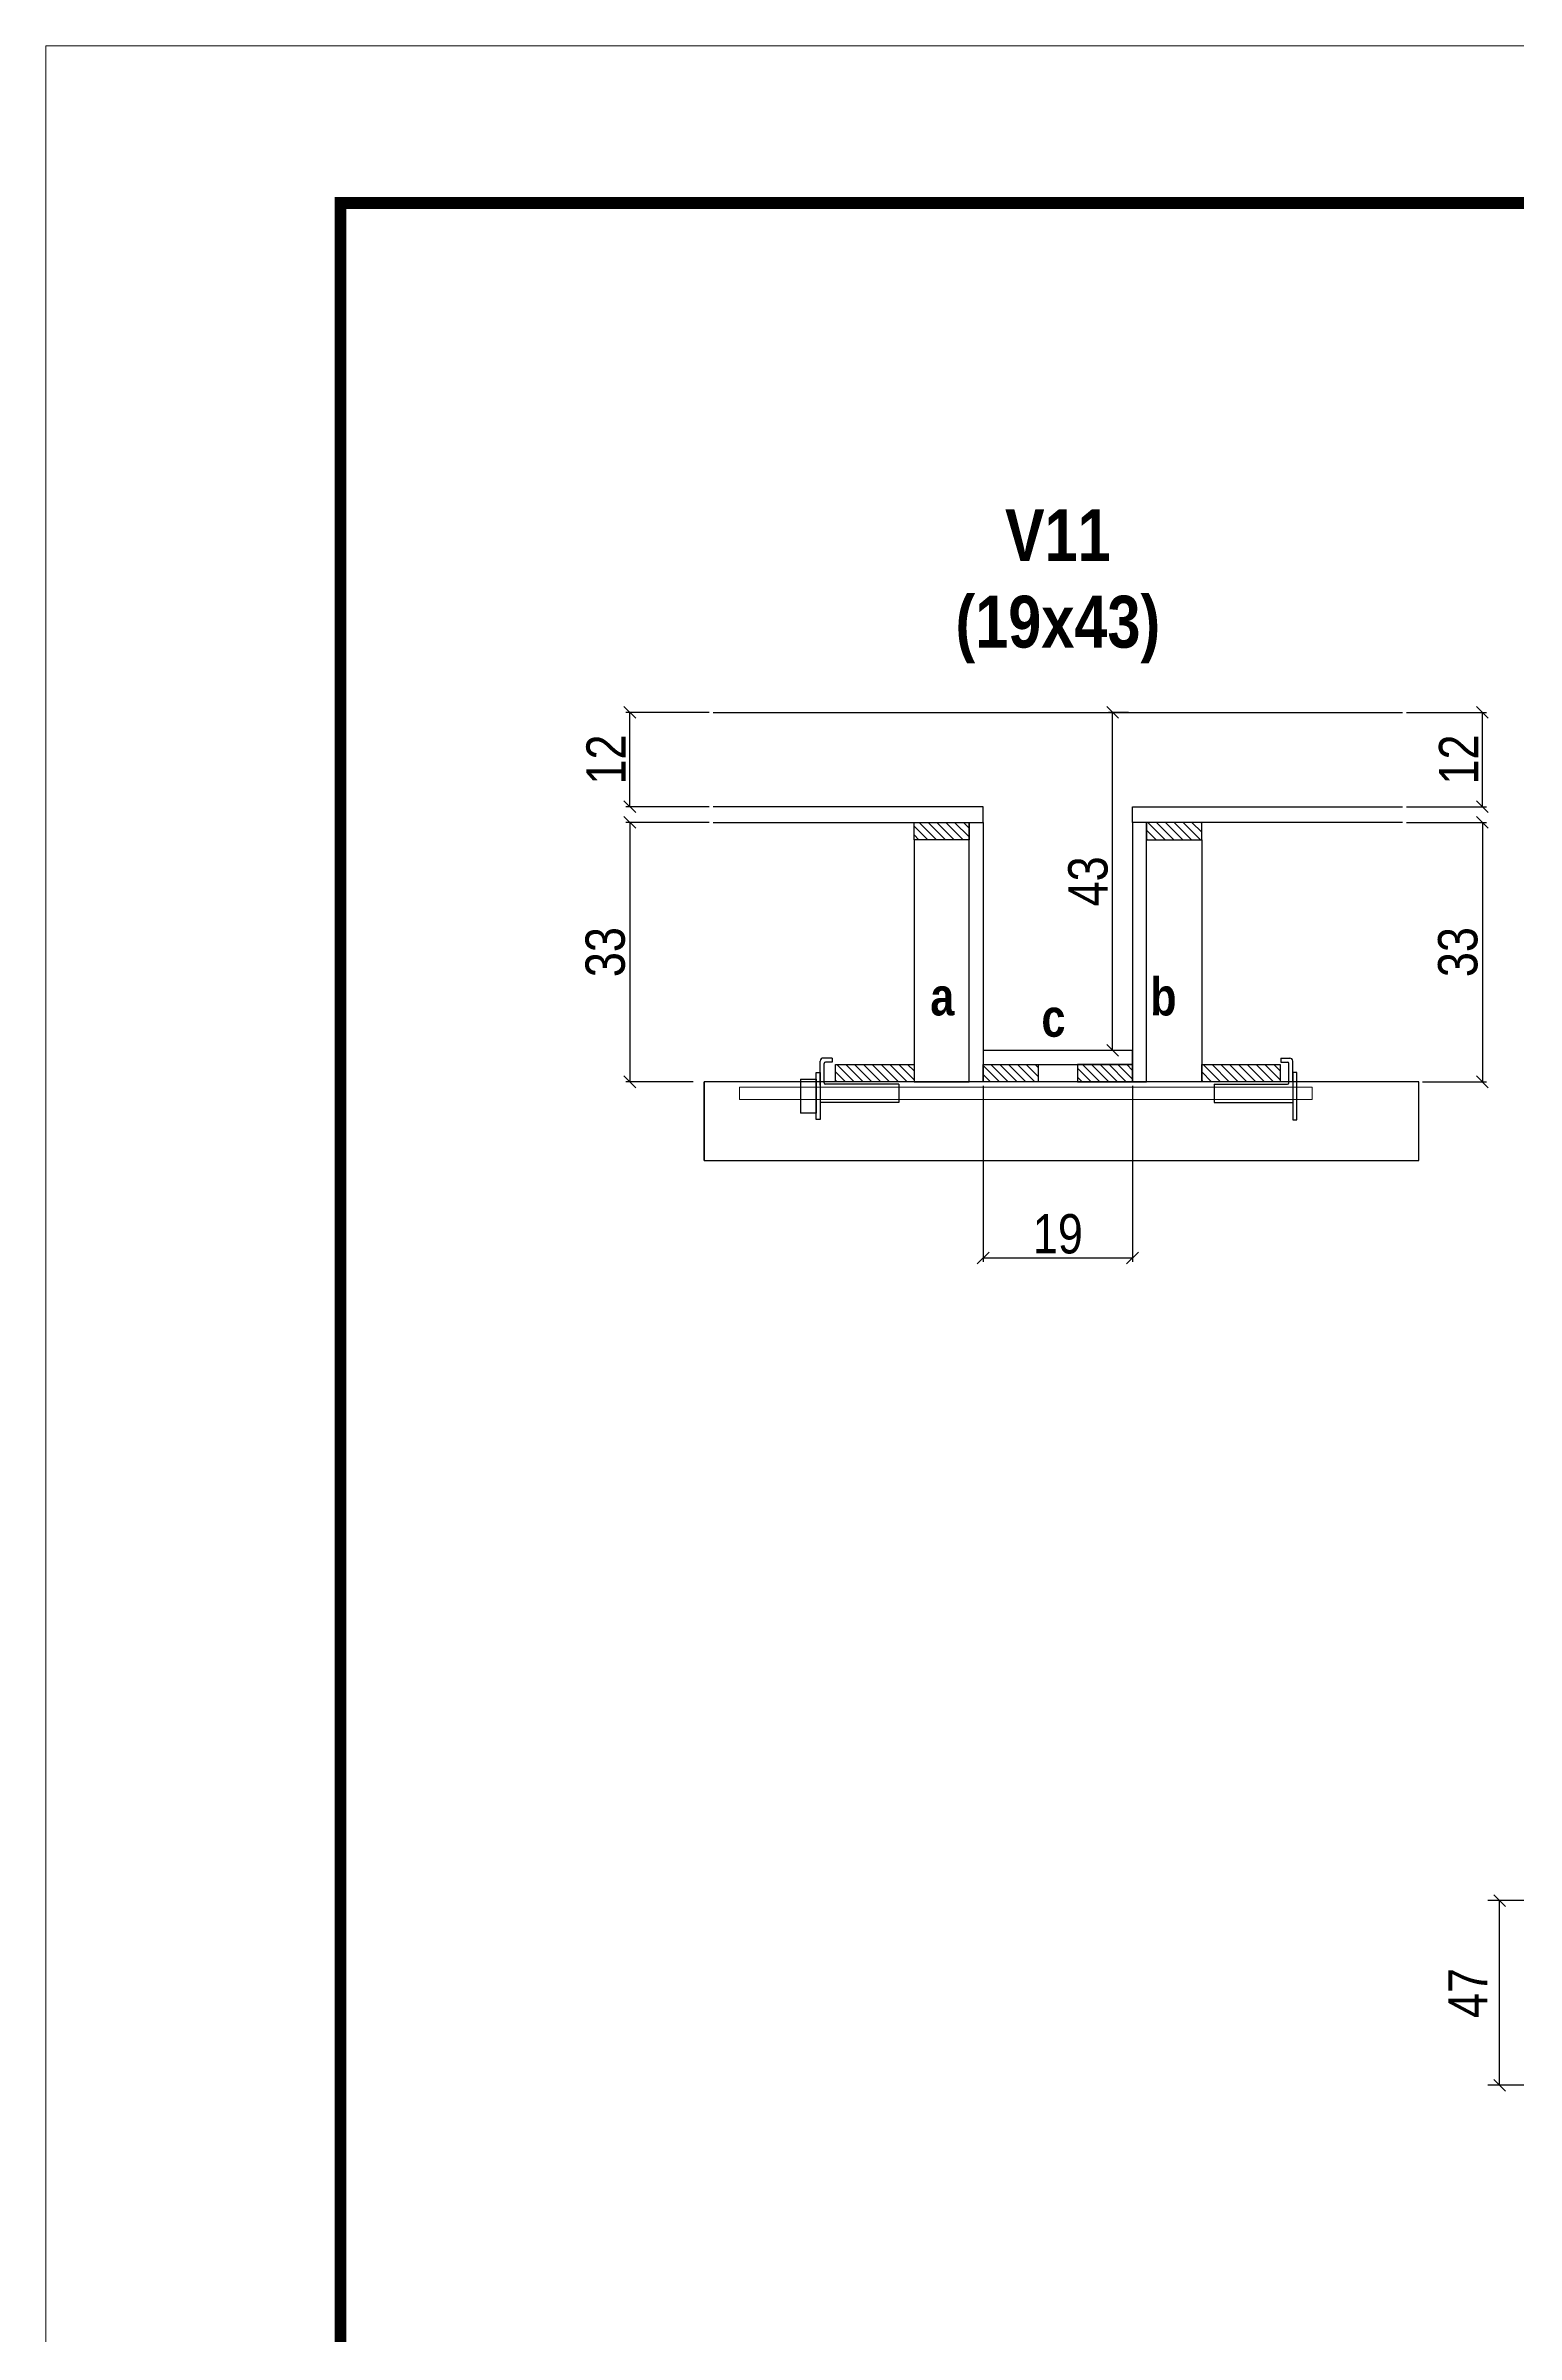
# Model space of a CAD drawing. Extents: x 3330 to 22105, y 1197 to 30204.
# Drawn here: x 6513 to 6887, y 25785 to 26367 of the extents above; entities that cross this region are included whole.
import ezdxf

# ---------------------------------------------------------------- set-up
doc = ezdxf.new("R2010")
doc.units = 0
doc.linetypes.add('DASHED', pattern=[0.75, 0.5, -0.25])
for name, color, linetype in [('barrote', 251, 'Continuous'), ('COTA', 241, 'Continuous'), ('detalhes', 4, 'Continuous'), ('NOMENCLATURA', 7, 'Continuous'), ('Painéis', 200, 'Continuous'), ('presilha', 1, 'Continuous'), ('SARR_2.2x10', 60, 'Continuous'), ('SARR_2.2x7', 40, 'Continuous'), ('SARR_3.5x7', 81, 'Continuous')]:
    doc.layers.add(name, color=color, linetype=linetype)
for name, color, linetype, lineweight in [('CONCRETO', 251, 'Continuous', 25), ('Folhas', 255, 'Continuous', 9), ('SARRAFO DE PRESSAO', 251, 'DASHED', 9), ('SCO-___-LAJ', 2, 'Continuous', 0)]:
    doc.layers.add(name, color=color, linetype=linetype, lineweight=lineweight)
doc.styles.add('COTA TECNICA', font='techl___.ttf', dxfattribs={"height": 10})
doc.styles.add('COTA TECNICA 2X', font='techl___.ttf', dxfattribs={"height": 10})
doc.styles.add('TECNICA', font='techb___.ttf', dxfattribs={"height": 10})
doc.dimstyles.new('PAINEL', dxfattribs={"dimtxt": 10, "dimasz": 3, "dimexe": 3, "dimexo": 3, "dimgap": 3, "dimtad": 1, "dimdec": 1, "dimzin": 12, "dimdsep": 46, "dimtxsty": 'COTA TECNICA', "dimblk1": 'OBLIQUE', "dimblk2": 'OBLIQUE', "dimsah": 1, "dimcen": 0.9, "dimclrd": 4, "dimclre": 4, "dimclrt": 240, "dimadec": 1, "dimazin": 3, "dimtfac": 1, "dimtdec": 1, "dimtmove": 0, "dimatfit": 3, "dimfxl": 1, "dimtolj": 1, "dimtzin": 12, "dimarcsym": 0})
doc.dimstyles.new('SECAO', dxfattribs={"dimscale": 0.333333, "dimtxt": 5, "dimasz": 9, "dimexe": 3, "dimexo": 3, "dimgap": 3, "dimtad": 1, "dimdec": 1, "dimlfac": 0.5, "dimzin": 12, "dimdsep": 46, "dimtxsty": 'COTA TECNICA 2X', "dimblk1": 'OBLIQUE', "dimblk2": 'OBLIQUE', "dimsah": 1, "dimcen": 0.9, "dimclrd": 4, "dimclre": 4, "dimclrt": 240, "dimadec": 1, "dimazin": 3, "dimtfac": 1, "dimtdec": 1, "dimtmove": 0, "dimatfit": 3, "dimfxl": 1, "dimtolj": 1, "dimtzin": 12, "dimarcsym": 0})

# ---------------------------------------------------------------- blocks, each defined once
blk = doc.blocks.new('9999999999')
at = {"layer": 'Folhas'}
blk.add_lwpolyline([(98138.98, 34190.21), (99623.98, 34190.21), (99623.98, 35240.21), (98138.98, 35240.21)], close=True, dxfattribs=at)
at = {"layer": 'Folhas', "color": 30, "const_width": 3}
blk.add_lwpolyline([(98213.98, 34230.21), (99583.98, 34230.21), (99583.98, 35200.21), (98213.98, 35200.21)], close=True, dxfattribs=at)
blk = doc.blocks.new('PRESILHA METÁLICA 1')
at = {"layer": 'presilha'}
for p, q in [((7.5, 10.64), (7.5, 19.86)), ((12, 21), (8.64, 21)), ((9, 11.57), (9, 18.93)), ((12, 19.5), (9.57, 19.5)), ((12, 21), (12, 19.5)), ((0, 13), (6, 13)), ((0, 13), (0, 0)), ((6, 15.5), (7.5, 15.5)), ((6, -2.5), (6, 15.5)), ((6, 13), (6, 0)), ((7.5, 15.5), (7.5, -2.5)), ((37.5, 11), (9.57, 11)), ((37.5, 11), (37.5, 4.1)), ((6, 0), (0, 0)), ((37.5, 4.1), (7.5, 4.1)), ((7.5, -2.5), (6, -2.5))]:
    blk.add_line(p, q, dxfattribs=at)
for centre, radius, start, end in [((8.64, 19.86), 1.14, 90, 180), ((9.57, 18.93), 0.57, 90, 180), ((9.57, 11.57), 0.57, 180, 270)]:
    blk.add_arc(centre, radius, start, end, dxfattribs=at)
blk = doc.blocks.new('PRESILHA METÁLICA 2')
at = {"layer": 'presilha'}
for p, q in [((-5.25, 23.5), (-5.25, 22)), ((-5.25, 23.5), (-1.89, 23.5)), ((-5.25, 22), (-2.82, 22)), ((-2.25, 14.07), (-2.25, 21.43)), ((-0.75, 14.64), (-0.75, 22.36)), ((0.75, 18), (-0.75, 18)), ((-0.75, 18), (-0.75, 0)), ((0.75, 0), (0.75, 18)), ((-30.75, 13.5), (-30.75, 6.6)), ((-30.75, 13.5), (-2.82, 13.5)), ((-30.75, 6.6), (-0.75, 6.6)), ((-0.75, 0), (0.75, 0))]:
    blk.add_line(p, q, dxfattribs=at)
for centre, radius, start, end in [((-2.82, 21.43), 0.57, 0, 90), ((-1.89, 22.36), 1.14, 0, 90), ((-2.82, 14.07), 0.57, 270, 0)]:
    blk.add_arc(centre, radius, start, end, dxfattribs=at)
blk = doc.blocks.new('_Oblique')
at = {"color": 0, "linetype": 'ByBlock', "lineweight": -2}
blk.add_line((-0.5, -0.5), (0.5, 0.5), dxfattribs=at)
blk = doc.blocks.new('*D3224')
at = {"layer": 'COTA', "color": 4, "lineweight": -2, "transparency": 16777216}
for p, q in [((6859.49, 26169.78), (6879.84, 26169.78)), ((6878.84, 26169.78), (6878.84, 26103.78)), ((6863.6, 26103.78), (6879.84, 26103.78))]:
    blk.add_line(p, q, dxfattribs=at)
at = {"layer": 'Defpoints', "color": 0, "transparency": 16777216}
for p in [(6858.49, 26169.78), (6862.6, 26103.78), (6878.84, 26103.78)]:
    blk.add_point(p, dxfattribs=at)
at = {"layer": 'COTA', "color": 4, "lineweight": -2, "transparency": 16777216, "xscale": 3, "yscale": 3, "zscale": 3}
for p, rotation in [((6878.84, 26169.78), 90), ((6878.84, 26103.78), 270)]:
    blk.add_blockref('_Oblique', p, dxfattribs=dict(at, rotation=rotation))
at = {"layer": 'COTA', "color": 240, "transparency": 16777216, "insert": (6872.62, 26136.78), "char_height": 10, "attachment_point": 5, "rotation": 90, "style": 'COTA TECNICA 2X'}
blk.add_mtext('\\A1;33', dxfattribs=at)
blk = doc.blocks.new('*D3225')
at = {"layer": 'COTA', "color": 4, "lineweight": -2, "transparency": 16777216}
for p, q in [((6859.49, 26197.78), (6879.84, 26197.78)), ((6878.84, 26173.78), (6878.84, 26197.78)), ((6859.49, 26173.78), (6879.84, 26173.78))]:
    blk.add_line(p, q, dxfattribs=at)
at = {"layer": 'Defpoints', "color": 0, "transparency": 16777216}
for p in [(6858.49, 26197.78), (6878.84, 26197.78), (6858.49, 26173.78)]:
    blk.add_point(p, dxfattribs=at)
at = {"layer": 'COTA', "color": 4, "lineweight": -2, "transparency": 16777216, "xscale": 3, "yscale": 3, "zscale": 3}
for p, rotation in [((6878.84, 26197.78), 90), ((6878.84, 26173.78), 270)]:
    blk.add_blockref('_Oblique', p, dxfattribs=dict(at, rotation=rotation))
at = {"layer": 'COTA', "color": 240, "transparency": 16777216, "insert": (6872.78, 26185.78), "char_height": 10, "attachment_point": 5, "rotation": 90, "style": 'COTA TECNICA 2X'}
blk.add_mtext('\\A1;12', dxfattribs=at)
blk = doc.blocks.new('*D3226')
at = {"layer": 'COTA', "color": 4, "lineweight": -2, "transparency": 16777216}
for p, q in [((6682.09, 26169.78), (6660.87, 26169.78)), ((6661.87, 26169.78), (6661.87, 26103.78)), ((6677.98, 26103.78), (6660.87, 26103.78))]:
    blk.add_line(p, q, dxfattribs=at)
at = {"layer": 'Defpoints', "color": 0, "transparency": 16777216}
for p in [(6683.09, 26169.78), (6661.87, 26103.78), (6678.98, 26103.78)]:
    blk.add_point(p, dxfattribs=at)
at = {"layer": 'COTA', "color": 4, "lineweight": -2, "transparency": 16777216, "xscale": 3, "yscale": 3, "zscale": 3}
for p, rotation in [((6661.87, 26169.78), 90), ((6661.87, 26103.78), 270)]:
    blk.add_blockref('_Oblique', p, dxfattribs=dict(at, rotation=rotation))
at = {"layer": 'COTA', "color": 240, "transparency": 16777216, "insert": (6655.65, 26136.78), "char_height": 10, "attachment_point": 5, "rotation": 90, "style": 'COTA TECNICA 2X'}
blk.add_mtext('\\A1;33', dxfattribs=at)
blk = doc.blocks.new('*D3227')
at = {"layer": 'COTA', "color": 4, "lineweight": -2, "transparency": 16777216}
for p, q in [((6788.79, 26197.78), (6783.72, 26197.78)), ((6784.72, 26111.78), (6784.72, 26197.78)), ((6788.79, 26111.78), (6783.72, 26111.78))]:
    blk.add_line(p, q, dxfattribs=at)
at = {"layer": 'Defpoints', "color": 0, "transparency": 16777216}
for p in [(6784.72, 26197.78), (6789.79, 26197.78), (6789.79, 26111.78)]:
    blk.add_point(p, dxfattribs=at)
at = {"layer": 'COTA', "color": 4, "lineweight": -2, "transparency": 16777216, "xscale": 3, "yscale": 3, "zscale": 3}
for p, rotation in [((6784.72, 26197.78), 90), ((6784.72, 26111.78), 270)]:
    blk.add_blockref('_Oblique', p, dxfattribs=dict(at, rotation=rotation))
at = {"layer": 'COTA', "color": 240, "transparency": 16777216, "insert": (6778.5, 26154.78), "char_height": 10, "attachment_point": 5, "rotation": 90, "style": 'COTA TECNICA 2X'}
blk.add_mtext('\\A1;43', dxfattribs=at)
blk = doc.blocks.new('*D3228')
at = {"layer": 'COTA', "color": 4, "lineweight": -2, "transparency": 16777216}
for p, q in [((6682.09, 26197.78), (6660.87, 26197.78)), ((6661.87, 26173.78), (6661.87, 26197.78)), ((6682.09, 26173.78), (6660.87, 26173.78))]:
    blk.add_line(p, q, dxfattribs=at)
at = {"layer": 'Defpoints', "color": 0, "transparency": 16777216}
for p in [(6661.87, 26197.78), (6683.09, 26197.78), (6683.09, 26173.78)]:
    blk.add_point(p, dxfattribs=at)
at = {"layer": 'COTA', "color": 4, "lineweight": -2, "transparency": 16777216, "xscale": 3, "yscale": 3, "zscale": 3}
for p, rotation in [((6661.87, 26197.78), 90), ((6661.87, 26173.78), 270)]:
    blk.add_blockref('_Oblique', p, dxfattribs=dict(at, rotation=rotation))
at = {"layer": 'COTA', "color": 240, "transparency": 16777216, "insert": (6655.81, 26185.78), "char_height": 10, "attachment_point": 5, "rotation": 90, "style": 'COTA TECNICA 2X'}
blk.add_mtext('\\A1;12', dxfattribs=at)
blk = doc.blocks.new('*D3229')
at = {"layer": 'COTA', "color": 4, "lineweight": -2, "transparency": 16777216}
for p, q in [((6751.79, 26102.78), (6751.79, 26057.95)), ((6789.79, 26102.78), (6789.79, 26057.95)), ((6751.79, 26058.95), (6789.79, 26058.95))]:
    blk.add_line(p, q, dxfattribs=at)
at = {"layer": 'Defpoints', "color": 0, "transparency": 16777216}
for p in [(6751.79, 26103.78), (6789.79, 26103.78), (6789.79, 26058.95)]:
    blk.add_point(p, dxfattribs=at)
at = {"layer": 'COTA', "color": 4, "lineweight": -2, "transparency": 16777216, "xscale": 3, "yscale": 3, "zscale": 3, "rotation": 180}
blk.add_blockref('_Oblique', (6751.79, 26058.95), dxfattribs=at)
at = {"layer": 'COTA', "color": 4, "lineweight": -2, "transparency": 16777216, "xscale": 3, "yscale": 3, "zscale": 3}
blk.add_blockref('_Oblique', (6789.79, 26058.95), dxfattribs=at)
at = {"layer": 'COTA', "color": 240, "transparency": 16777216, "insert": (6770.79, 26065.04), "char_height": 10, "attachment_point": 5, "style": 'COTA TECNICA 2X'}
blk.add_mtext('\\A1;19', dxfattribs=at)
blk = doc.blocks.new('*D3268')
at = {"layer": 'COTA', "color": 4, "linetype": 'ByBlock', "lineweight": -2, "transparency": 16777216}
for p, q in [((6919.54, 25895.43), (6880.2, 25895.43)), ((6883.2, 25848.43), (6883.2, 25895.43)), ((6919.54, 25848.43), (6880.2, 25848.43))]:
    blk.add_line(p, q, dxfattribs=at)
at = {"layer": 'Defpoints', "color": 0, "linetype": 'ByBlock', "transparency": 16777216}
for p in [(6883.2, 25895.43), (6922.54, 25895.43), (6922.54, 25848.43)]:
    blk.add_point(p, dxfattribs=at)
at = {"layer": 'COTA', "color": 4, "linetype": 'ByBlock', "lineweight": -2, "transparency": 16777216, "xscale": 3, "yscale": 3, "zscale": 3}
for p, rotation in [((6883.2, 25895.43), 90), ((6883.2, 25848.43), 270)]:
    blk.add_blockref('_Oblique', p, dxfattribs=dict(at, rotation=rotation))
at = {"layer": 'COTA', "color": 240, "linetype": 'ByBlock', "transparency": 16777216, "insert": (6875.12, 25871.93), "char_height": 10, "attachment_point": 5, "rotation": 90, "style": 'COTA TECNICA'}
blk.add_mtext('\\A1;47', dxfattribs=at)

msp = doc.modelspace()

# ---------------------------------------------------------------- hatches: boundary and pattern name
at = {"layer": 'SARR_2.2x10'}
h = msp.add_hatch(dxfattribs=at)
h.set_pattern_fill('ANSI31', color=256, scale=0.5, angle=90)
h.set_pattern_definition([(135, (39907.7302, -97408.3926), (-1.122532015, -1.122532015), [])])
h.paths.add_polyline_path([(6714.19, 26108.18), (6714.19, 26103.78), (6734.19, 26103.78), (6734.19, 26108.18)])
h = msp.add_hatch(dxfattribs=at)
h.set_pattern_fill('ANSI31', color=256, scale=0.5, angle=90)
h.set_pattern_definition([(135, (40000.9302, -97408.3926), (-1.122532015, -1.122532015), [])])
h.paths.add_polyline_path([(6807.39, 26108.18), (6807.39, 26103.78), (6827.39, 26103.78), (6827.39, 26108.18)])
at = {"layer": 'SARR_2.2x7'}
h = msp.add_hatch(dxfattribs=at)
h.set_pattern_fill('ANSI31', color=256, scale=0.5, angle=90)
h.set_pattern_definition([(135, (39901.7302, -97346.7926), (-1.122532015, -1.122532015), [])])
h.paths.add_polyline_path([(6748.19, 26169.78), (6748.19, 26165.38), (6734.19, 26165.38), (6734.19, 26169.78)])
h = msp.add_hatch(dxfattribs=at)
h.set_pattern_fill('ANSI31', color=256, scale=0.5, angle=90)
h.set_pattern_definition([(135, (39921.7302, -97346.7926), (-1.122532015, -1.122532015), [])])
h.paths.add_polyline_path([(6793.39, 26169.78), (6793.39, 26165.38), (6807.39, 26165.38), (6807.39, 26169.78)])
h = msp.add_hatch(dxfattribs=at)
h.set_pattern_fill('ANSI31', color=256, scale=0.5, angle=90)
h.set_pattern_definition([(135, (39987.3302, -97408.3926), (-1.122532015, -1.122532015), [])])
h.paths.add_polyline_path([(6765.79, 26103.78), (6765.79, 26108.18), (6751.79, 26108.18), (6751.79, 26103.78)])
h = msp.add_hatch(dxfattribs=at)
h.set_pattern_fill('ANSI31', color=256, scale=0.5, angle=90)
h.set_pattern_definition([(135, (39925.3302, -97408.3926), (-1.122532015, -1.122532015), [])])
h.paths.add_polyline_path([(6775.79, 26103.78), (6775.79, 26108.18), (6789.79, 26108.18), (6789.79, 26103.78)])

# ---------------------------------------------------------------- linework, layer by layer
at = {"layer": 'barrote'}
msp.add_lwpolyline([(6680.74, 26083.78), (6862.65, 26083.78), (6862.65, 26103.78), (6680.74, 26103.78)], close=True, dxfattribs=at)
at = {"layer": 'CONCRETO', "linetype": 'Continuous'}
msp.add_line((6683.09, 26197.78), (6858.49, 26197.78), dxfattribs=at)
at = {"layer": 'detalhes', "color": 250}
msp.add_line((6680.74, 26083.78), (6680.74, 26103.78), dxfattribs=at)
at = {"layer": 'Painéis', "linetype": 'Continuous', "elevation": 0}
for points in [[(6683.09, 26169.78), (6751.79, 26169.78), (6751.79, 26173.78), (6683.09, 26173.78)], [(6858.49, 26169.78), (6789.79, 26169.78), (6789.79, 26173.78), (6858.49, 26173.78)]]:
    msp.add_lwpolyline(points, dxfattribs=at)
at = {"layer": 'Painéis', "linetype": 'Continuous'}
for points in [[(6748.19, 26103.78), (6748.19, 26169.78), (6751.79, 26169.78), (6751.79, 26103.78)], [(6793.39, 26103.78), (6793.39, 26169.78), (6789.79, 26169.78), (6789.79, 26103.78)], [(6789.79, 26111.78), (6751.79, 26111.78), (6751.79, 26108.18), (6789.79, 26108.18)]]:
    msp.add_lwpolyline(points, close=True, dxfattribs=at)
at = {"layer": 'SARR_2.2x10'}
for points in [[(6714.19, 26108.18), (6734.19, 26108.18), (6734.19, 26103.78), (6714.19, 26103.78)], [(6807.39, 26108.18), (6827.39, 26108.18), (6827.39, 26103.78), (6807.39, 26103.78)]]:
    msp.add_lwpolyline(points, close=True, dxfattribs=at)
at = {"layer": 'SARR_2.2x7', "elevation": 0}
for points in [[(6734.19, 26169.78), (6748.19, 26169.78), (6748.19, 26165.38), (6734.19, 26165.38)], [(6807.39, 26169.78), (6793.39, 26169.78), (6793.39, 26165.38), (6807.39, 26165.38)]]:
    msp.add_lwpolyline(points, close=True, dxfattribs=at)
at = {"layer": 'SARR_2.2x7'}
for points in [[(6751.79, 26108.18), (6765.79, 26108.18), (6765.79, 26103.78), (6751.79, 26103.78)], [(6789.79, 26108.18), (6775.79, 26108.18), (6775.79, 26103.78), (6789.79, 26103.78)]]:
    msp.add_lwpolyline(points, close=True, dxfattribs=at)
at = {"layer": 'SARR_3.5x7'}
for points in [[(6748.19, 26165.38), (6734.19, 26165.38), (6734.19, 26103.78), (6748.19, 26103.78)], [(6793.39, 26165.38), (6807.39, 26165.38), (6807.39, 26103.78), (6793.39, 26103.78)]]:
    msp.add_lwpolyline(points, close=True, dxfattribs=at)
at = {"layer": 'SCO-___-LAJ', "color": 1}
msp.add_lwpolyline([(6689.74, 26102.44), (6835.51, 26102.44), (6835.51, 26099.24), (6689.74, 26099.24)], close=True, dxfattribs=at)

# ---------------------------------------------------------------- block references
at = {"layer": 'presilha', "xscale": 0.6666666666666666, "yscale": 0.6666666666666666, "zscale": 0.6666666666666666}
for name, p in [('PRESILHA METÁLICA 1', (6705.32, 26095.81)), ('PRESILHA METÁLICA 2', (6831.07, 26094.14))]:
    msp.add_blockref(name, p, dxfattribs=at)
at = {"layer": 'SARRAFO DE PRESSAO', "color": 6, "linetype": 'ByBlock'}
msp.add_blockref('9999999999', (-91625.75, -8872.81), dxfattribs=at)

# ---------------------------------------------------------------- texts
at = {"layer": 'detalhes', "style": 'TECNICA'}
for s, p in [('a', (6738.32, 26120.67)), ('b', (6794.29, 26120.66)), ('c', (6766.61, 26115.25))]:
    msp.add_text(s, height=9.6, dxfattribs=at).set_placement(p)
at = {"layer": 'NOMENCLATURA', "insert": (6770.79, 26249.47), "char_height": 13.2, "attachment_point": 2, "style": 'TECNICA'}
msp.add_mtext_dynamic_manual_height_columns('V11\\P(19x43)', width=300.2766, gutter_width=1, heights=[0], dxfattribs=at)

# ---------------------------------------------------------------- dimensions: what is measured, and where the dimension line sits
at = {"layer": 'COTA'}
for base, p1, p2, picture, middle in [((6661.87, 26197.78), (6683.09, 26173.78), (6683.09, 26197.78), '*D3228', (6655.81, 26185.78)), ((6784.72, 26197.78), (6789.79, 26111.78), (6789.79, 26197.78), '*D3227', (6778.5, 26154.78)), ((6878.84, 26197.78), (6858.49, 26173.78), (6858.49, 26197.78), '*D3225', (6872.78, 26185.78)), ((6661.87, 26103.78, 0), (6683.09, 26169.78), (6678.98, 26103.78, 0), '*D3226', (6655.65, 26136.78, 0)), ((6878.84, 26103.78, 0), (6858.49, 26169.78), (6862.6, 26103.78, 0), '*D3224', (6872.62, 26136.78, 0))]:
    dim = msp.add_linear_dim(base=base, p1=p1, p2=p2, angle=90, dimstyle='SECAO', dxfattribs=at)
    dim.commit()
    dim.dimension.update_dxf_attribs({"geometry": picture, "text_midpoint": middle})
dim = msp.add_linear_dim(base=(6789.79, 26058.95), p1=(6751.79, 26103.78), p2=(6789.79, 26103.78), dimstyle='SECAO', dxfattribs=at)
dim.commit()
dim.dimension.update_dxf_attribs({"geometry": '*D3229', "text_midpoint": (6770.79, 26065.04)})
at = {"layer": 'COTA', "linetype": 'ByBlock'}
dim = msp.add_linear_dim(base=(6883.2, 25895.43), p1=(6922.54, 25848.43), p2=(6922.54, 25895.43), angle=90, dimstyle='PAINEL', dxfattribs=at)
dim.commit()
dim.dimension.update_dxf_attribs({"geometry": '*D3268', "text_midpoint": (6875.12, 25871.93)})

doc.saveas('drawing.dxf')
